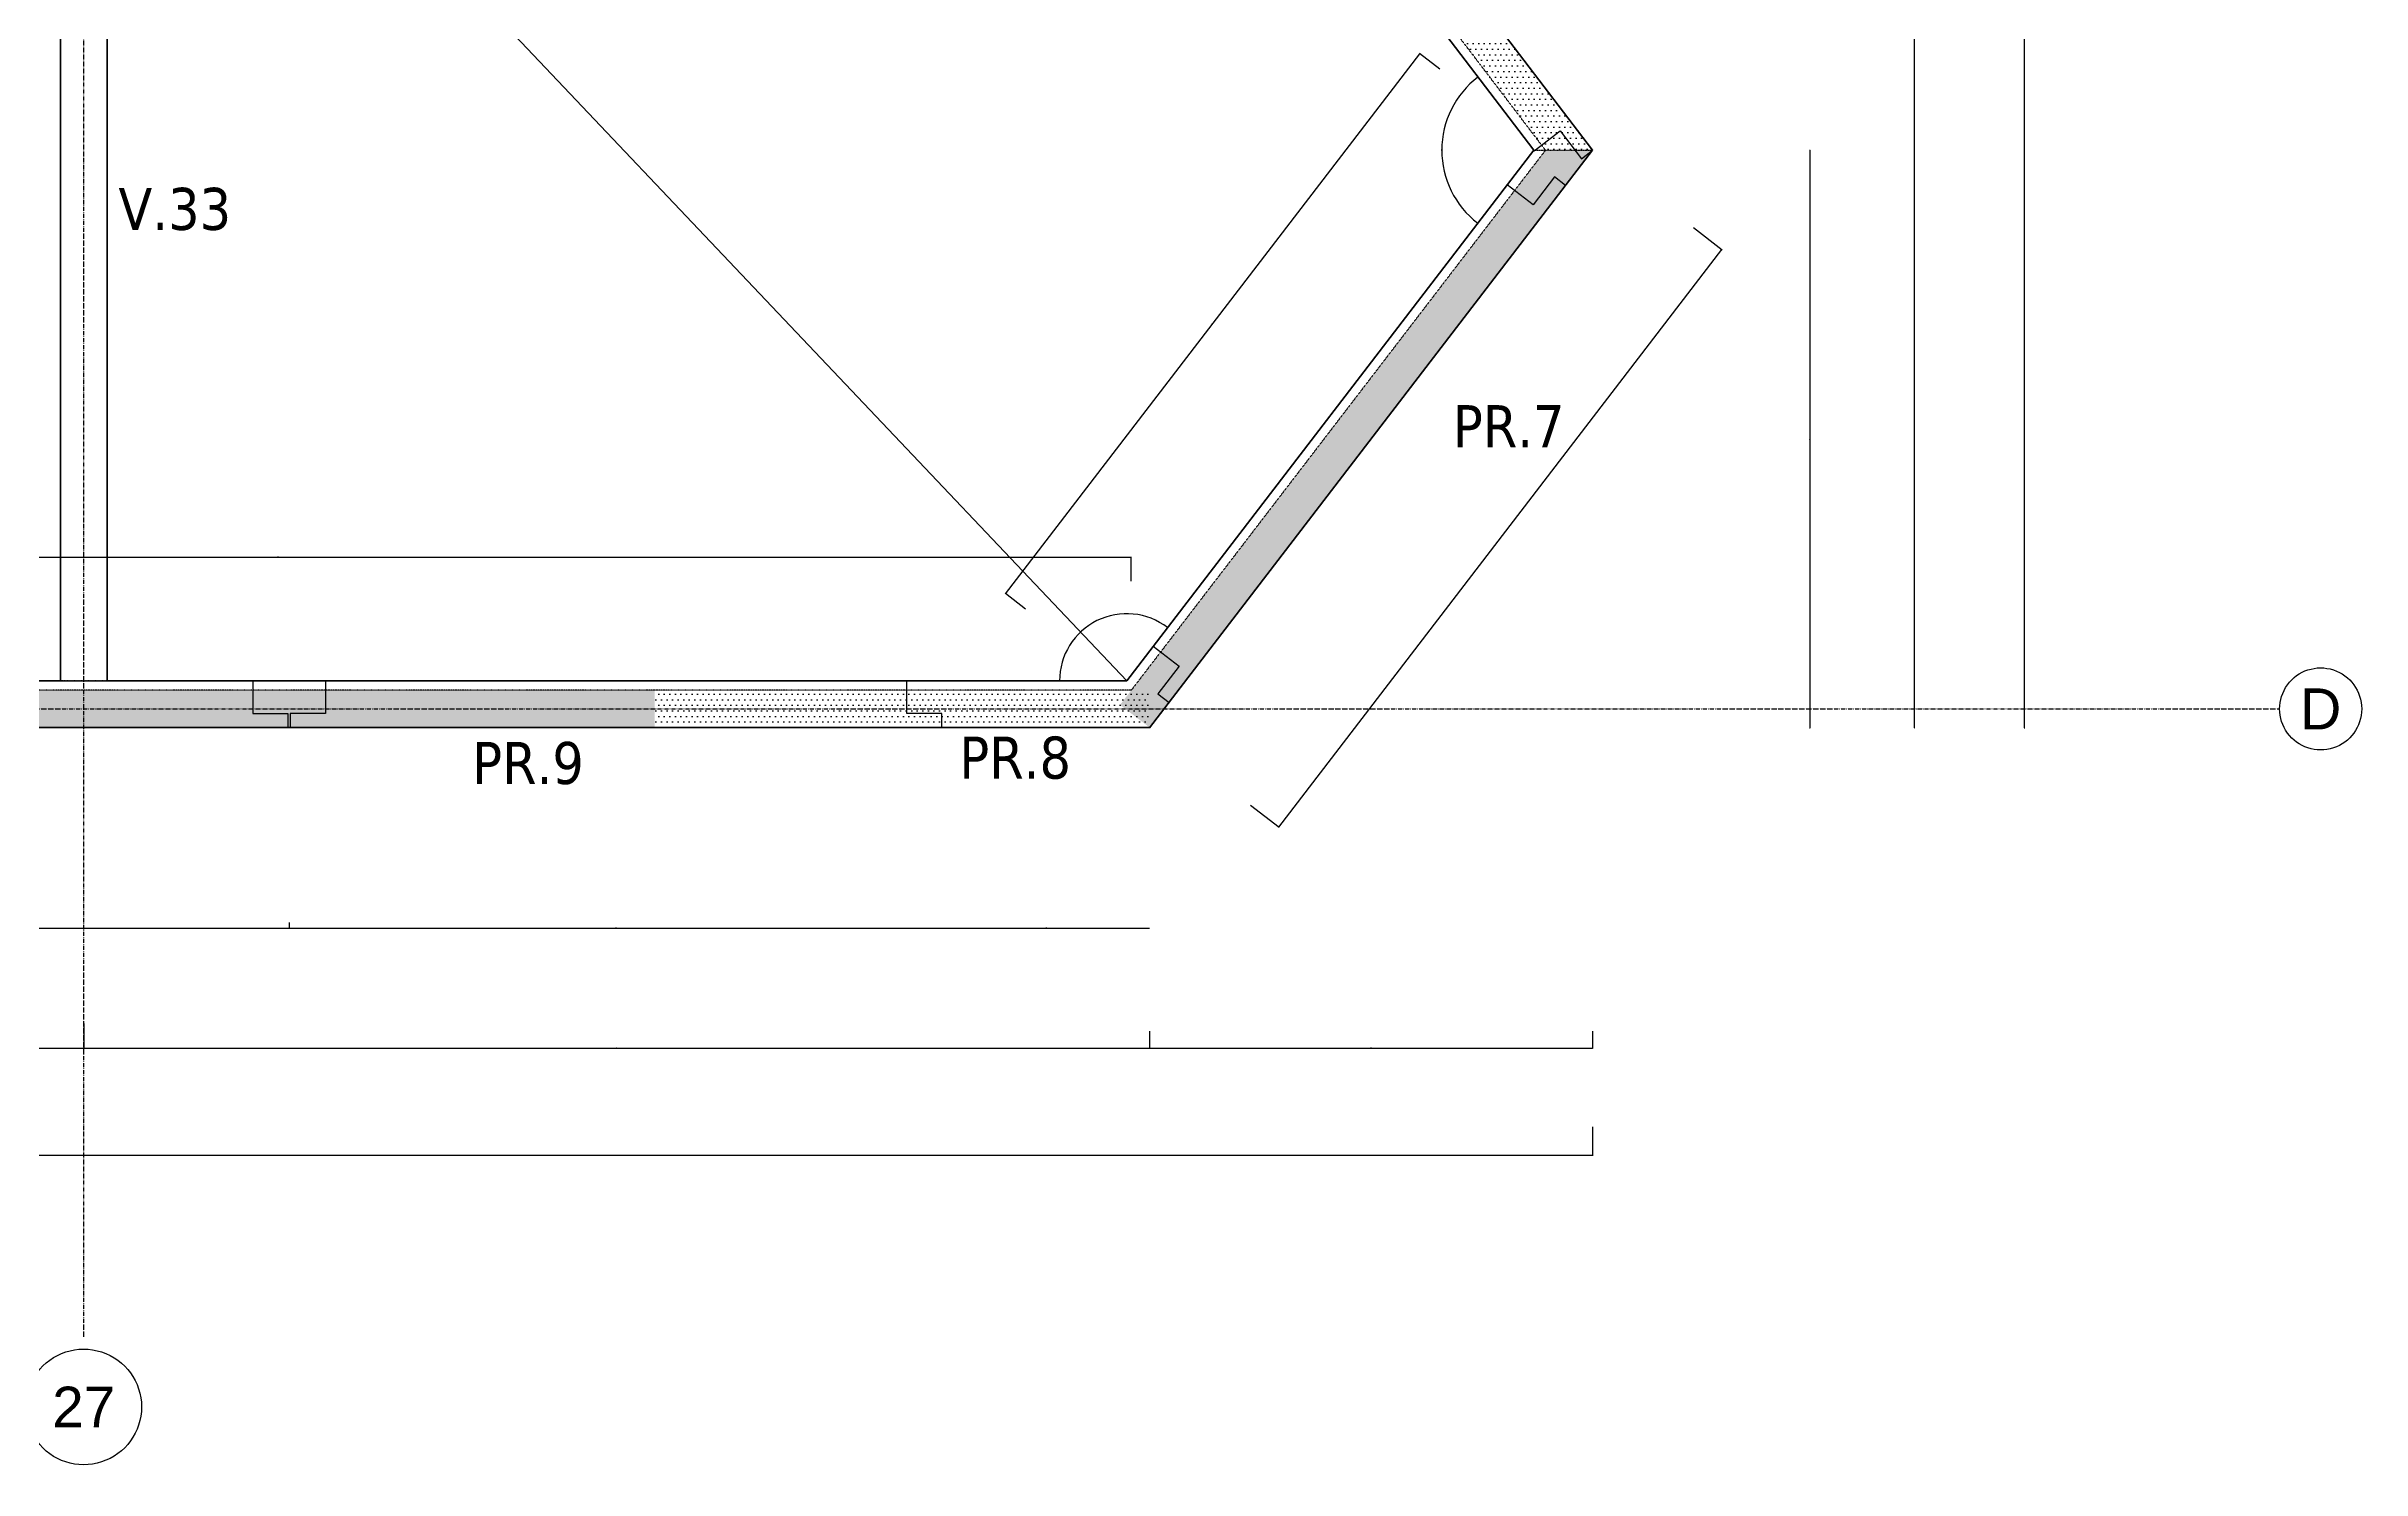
# Model space of a CAD drawing. Extents: x -12912 to 27386, y 1818 to 8189.
# Drawn here: x 6950 to 7942, y 5566 to 6176 of the extents above; entities that cross this region are included whole.
import ezdxf
from ezdxf.enums import TextEntityAlignment as Align

# ---------------------------------------------------------------- set-up
doc = ezdxf.new("R2010")
doc.units = 0
doc.header["$MEASUREMENT"] = 0
for name, pattern in [('CACHE2', [4.7625, 3.175, -1.5875]), ('GrDotted', [0.4, 0.1, -0.1, 0.1, -0.1]), ('GrFeatureAxis', [0.85, 0.25, -0.2, 0.1, -0.2, 0.1]), ('STRICHPUNKT2_S11', [0.9, 0.7, -0.1, 0, -0.1])]:
    doc.linetypes.add(name, pattern=pattern)
doc.layers.get('0').update_dxf_attribs({"linetype": 'CONTINUOUS'})
doc.layers.get('DEFPOINTS').update_dxf_attribs({"linetype": 'CONTINUOUS'})
for name, color, linetype in [('préfa v', 2, 'CONTINUOUS'), ('STR_AXES_REPERE', 1, 'CONTINUOUS'), ('STR_COTATION', 1, 'CONTINUOUS'), ('STR_SURCH', 9, 'CACHE2'), ('STR_TXT_PR', 2, 'CONTINUOUS'), ('STR_TXT_V', 102, 'CONTINUOUS')]:
    doc.layers.add(name, color=color, linetype=linetype)
for name, color, linetype, lineweight in [('STR_AXES', 4, 'STRICHPUNKT2_S11', 25), ('STR_dob_dalles', 130, 'CONTINUOUS', 35), ('STR_VOILES', 6, 'CONTINUOUS', 70)]:
    doc.layers.add(name, color=color, linetype=linetype, lineweight=lineweight)
doc.styles.add('EPAIS', font='TAHOMA.TTF')
doc.styles.add('GrDimensions', font='simplex.shx')
doc.styles.add('GrGrid', font='ARIAL.TTF', dxfattribs={"height": 0.17})
doc.dimstyles.new('GrDimensions', dxfattribs={"dimtxt": 0.09, "dimasz": 0.05, "dimexe": 0.07, "dimexo": 0, "dimgap": 0.05, "dimtad": 1, "dimzin": 0, "dimdsep": 46, "dimtxsty": 'GrDimensions', "dimblk": 'ARCHTICK', "dimblk1": 'ARCHTICK', "dimblk2": 'ARCHTICK', "dimcen": 0.09, "dimadec": 0, "dimazin": 0, "dimtfac": 1, "dimtdec": 4, "dimtmove": 0, "dimatfit": 3, "dimldrblk": 'OPEN30', "dimfxl": 0, "dimtolj": 1, "dimtzin": 0, "dimarcsym": 0})
doc.dimstyles.new('nOVO', dxfattribs={"dimscale": 1.3, "dimtxt": 0.09, "dimasz": 0.05, "dimexe": 0.07, "dimexo": 0, "dimgap": 0.05, "dimtad": 1, "dimzin": 0, "dimdsep": 46, "dimtxsty": 'GrDimensions', "dimblk": 'ARCHTICK', "dimcen": 0.09, "dimadec": 0, "dimazin": 0, "dimtfac": 1, "dimtmove": 0, "dimatfit": 3, "dimldrblk": 'OPEN30', "dimfxl": 0, "dimtolj": 1, "dimtzin": 0, "dimarcsym": 0})
doc.dimstyles.new('Novo_MALKO', dxfattribs={"dimscale": 1.3, "dimtxt": 0.09, "dimasz": 0.05, "dimexe": 0.07, "dimexo": 0, "dimgap": 0.05, "dimtad": 1, "dimdec": 0, "dimlfac": 100, "dimzin": 0, "dimdsep": 46, "dimtxsty": 'GrDimensions', "dimblk": 'ARCHTICK', "dimcen": 0.09, "dimadec": 0, "dimazin": 0, "dimtfac": 1, "dimtdec": 0, "dimtmove": 0, "dimatfit": 3, "dimldrblk": 'OPEN30', "dimfxl": 0, "dimtolj": 1, "dimtzin": 0, "dimarcsym": 0})
pattern_1 = [(0, (5243.0074, 5883.9378), (1.190625, 2.38125), [0, -2.38125])]

# ---------------------------------------------------------------- blocks, each defined once
blk = doc.blocks.new('_ArchTick')
at = {"color": 0, "linetype": 'ByBlock', "const_width": 0.15}
blk.add_lwpolyline([(-0.5, -0.5), (0.5, 0.5)], dxfattribs=at)
blk = doc.blocks.new('*D266')
at = {"layer": 'DEFPOINTS', "color": 0, "linetype": 'Continuous'}
for p in [(6683.54, 5950.75), (7414.72, 5956.91), (7414.72, 5946.56)]:
    blk.add_point(p, dxfattribs=at)
at = {"layer": 'STR_COTATION', "color": 0, "linetype": 'Continuous', "lineweight": -2}
for p, q in [((6683.54, 5950.75), (6683.54, 5957)), ((6683.54, 5956.91), (7414.72, 5956.91)), ((7414.72, 5946.56), (7414.72, 5957))]:
    blk.add_line(p, q, dxfattribs=at)
at = {"layer": 'STR_COTATION', "color": 0, "linetype": 'Continuous', "lineweight": -2, "xscale": 0.065, "yscale": 0.065, "zscale": 0.065, "rotation": 180}
blk.add_blockref('_ArchTick', (6683.54, 5956.91), dxfattribs=at)
at = {"layer": 'STR_COTATION', "color": 0, "linetype": 'Continuous', "lineweight": -2, "xscale": 0.065, "yscale": 0.065, "zscale": 0.065}
blk.add_blockref('_ArchTick', (7414.72, 5956.91), dxfattribs=at)
at = {"layer": 'STR_COTATION', "color": 0, "linetype": 'Continuous', "lineweight": -3, "insert": (7049.13, 5957.03), "char_height": 0.117, "attachment_point": 5, "style": 'GrDimensions'}
blk.add_mtext('\\A1;731.18', dxfattribs=at)
blk = doc.blocks.new('_Open30')
at = {"color": 0, "linetype": 'ByBlock', "lineweight": -2}
for p, q in [((-1, 0), (0, 0)), ((0, 0), (-1, 0)), ((0, 0), (-1, 0))]:
    blk.add_line(p, q, dxfattribs=at)
blk = doc.blocks.new('*D268')
at = {"layer": 'DEFPOINTS', "color": 0, "linetype": 'Continuous'}
for p in [(7538.27, 6172.51), (7546.83, 6165.95), (7369.42, 5934.67)]:
    blk.add_point(p, dxfattribs=at)
at = {"layer": 'STR_COTATION', "color": 0, "linetype": 'Continuous', "lineweight": -2}
for p, q in [((7360.86, 5941.23), (7538.27, 6172.51)), ((7546.83, 6165.95), (7538.2, 6172.57)), ((7369.42, 5934.67), (7360.79, 5941.28))]:
    blk.add_line(p, q, dxfattribs=at)
at = {"layer": 'STR_COTATION', "color": 0, "linetype": 'Continuous', "lineweight": -2, "xscale": 0.065, "yscale": 0.065, "zscale": 0.065}
for p, rotation in [((7538.27, 6172.51), 52.50930628492602), ((7360.86, 5941.23), 232.509306284926)]:
    blk.add_blockref('_ArchTick', p, dxfattribs=dict(at, rotation=rotation))
at = {"layer": 'STR_COTATION', "color": 0, "linetype": 'Continuous', "lineweight": -3, "insert": (7449.47, 6056.94), "char_height": 0.117, "attachment_point": 5, "rotation": 52.50931, "style": 'GrDimensions'}
blk.add_mtext('\\A1;291.49', dxfattribs=at)
blk = doc.blocks.new('*D479')
at = {"layer": 'DEFPOINTS', "color": 0, "linetype": 'Continuous'}
for p in [(6774.01, 5797.96), (7054.01, 5800.46), (7054.01, 5797.96)]:
    blk.add_point(p, dxfattribs=at)
at = {"layer": 'STR_COTATION', "color": 0, "linetype": 'Continuous', "lineweight": -2}
for p, q in [((6774.01, 5797.96), (6774.01, 5798.05)), ((6774.01, 5797.96), (7054.01, 5797.96)), ((7054.01, 5800.46), (7054.01, 5797.87))]:
    blk.add_line(p, q, dxfattribs=at)
at = {"layer": 'STR_COTATION', "color": 0, "linetype": 'Continuous', "lineweight": -2, "xscale": 0.065, "yscale": 0.065, "zscale": 0.065, "rotation": 180}
blk.add_blockref('_ArchTick', (6774.01, 5797.96), dxfattribs=at)
at = {"layer": 'STR_COTATION', "color": 0, "linetype": 'Continuous', "lineweight": -2, "xscale": 0.065, "yscale": 0.065, "zscale": 0.065}
blk.add_blockref('_ArchTick', (7054.01, 5797.96), dxfattribs=at)
at = {"layer": 'STR_COTATION', "color": 0, "linetype": 'Continuous', "lineweight": -3, "insert": (6914.01, 5798.08), "char_height": 0.117, "attachment_point": 5, "style": 'GrDimensions'}
blk.add_mtext('\\A1;280.00', dxfattribs=at)
blk = doc.blocks.new('*D480')
at = {"layer": 'DEFPOINTS', "color": 0, "linetype": 'Continuous'}
for p in [(7054.01, 5800.46), (7334.01, 5797.96), (7334.01, 5797.96)]:
    blk.add_point(p, dxfattribs=at)
at = {"layer": 'STR_COTATION', "color": 0, "linetype": 'Continuous', "lineweight": -2}
for p, q in [((7054.01, 5800.46), (7054.01, 5797.87)), ((7054.01, 5797.96), (7334.01, 5797.96)), ((7334.01, 5797.96), (7334.01, 5798.05))]:
    blk.add_line(p, q, dxfattribs=at)
at = {"layer": 'STR_COTATION', "color": 0, "linetype": 'Continuous', "lineweight": -2, "xscale": 0.065, "yscale": 0.065, "zscale": 0.065, "rotation": 180}
blk.add_blockref('_ArchTick', (7054.01, 5797.96), dxfattribs=at)
at = {"layer": 'STR_COTATION', "color": 0, "linetype": 'Continuous', "lineweight": -2, "xscale": 0.065, "yscale": 0.065, "zscale": 0.065}
blk.add_blockref('_ArchTick', (7334.01, 5797.96), dxfattribs=at)
at = {"layer": 'STR_COTATION', "color": 0, "linetype": 'Continuous', "lineweight": -3, "insert": (7194.01, 5798.08), "char_height": 0.117, "attachment_point": 5, "style": 'GrDimensions'}
blk.add_mtext('\\A1;280.00', dxfattribs=at)
blk = doc.blocks.new('*D481')
at = {"layer": 'DEFPOINTS', "color": 0, "linetype": 'Continuous'}
for p in [(7655.47, 6098.03), (7667.72, 6088.63), (7465.73, 5850.67)]:
    blk.add_point(p, dxfattribs=at)
at = {"layer": 'STR_COTATION', "color": 0, "linetype": 'Continuous', "lineweight": -2}
for p, q in [((7655.47, 6098.03), (7667.79, 6088.58)), ((7477.98, 5841.28), (7667.72, 6088.63)), ((7465.73, 5850.67), (7478.05, 5841.22))]:
    blk.add_line(p, q, dxfattribs=at)
at = {"layer": 'STR_COTATION', "color": 0, "linetype": 'Continuous', "lineweight": -2, "xscale": 0.065, "yscale": 0.065, "zscale": 0.065}
for p, rotation in [((7667.72, 6088.63), 52.50930628492602), ((7477.98, 5841.28), 232.509306284926)]:
    blk.add_blockref('_ArchTick', p, dxfattribs=dict(at, rotation=rotation))
at = {"layer": 'STR_COTATION', "color": 0, "linetype": 'Continuous', "lineweight": -3, "insert": (7572.75, 5965.03), "char_height": 0.117, "attachment_point": 5, "rotation": 52.50931, "style": 'GrDimensions'}
blk.add_mtext('\\A1;311.75', dxfattribs=at)
blk = doc.blocks.new('*D505')
at = {"layer": 'DEFPOINTS', "color": 0, "linetype": 'Continuous'}
for p in [(7440.57, 6323.44), (7549.55, 6143.13), (7583.03, 6136.54), (7587.09, 6131.2), (7412.75, 5903.92)]:
    blk.add_point(p, dxfattribs=at)
at = {"layer": 'STR_COTATION', "color": 0, "linetype": 'Continuous', "lineweight": -2}
blk.add_arc((7587.09, 6131.21), 39.39, 127.31534, 232.50931, dxfattribs=at)
at = {"layer": 'STR_COTATION', "color": 0, "linetype": 'Continuous', "lineweight": -2, "xscale": 0.065, "yscale": 0.065, "zscale": 0.065}
for p, rotation in [((7563.21, 6162.54), 37.31534216124903), ((7563.12, 6099.95), 322.5093062849545)]:
    blk.add_blockref('_ArchTick', p, dxfattribs=dict(at, rotation=rotation))
at = {"layer": 'STR_COTATION', "color": 0, "linetype": 'Continuous', "lineweight": -3, "insert": (7547.58, 6131.27), "char_height": 0.117, "attachment_point": 5, "rotation": 89.91232, "style": 'GrDimensions'}
blk.add_mtext('\\A1;105°', dxfattribs=at)
blk = doc.blocks.new('*D506')
at = {"layer": 'DEFPOINTS', "color": 0, "linetype": 'Continuous'}
for p in [(7587.09, 6131.2), (7410.24, 5932.58), (7334.01, 5903.92), (7412.75, 5903.92), (7412.75, 5903.92)]:
    blk.add_point(p, dxfattribs=at)
at = {"layer": 'STR_COTATION', "color": 0, "linetype": 'Continuous', "lineweight": -2}
blk.add_arc((7412.75, 5903.92), 28.77, 52.50931, 180, dxfattribs=at)
at = {"layer": 'STR_COTATION', "color": 0, "linetype": 'Continuous', "lineweight": -2, "xscale": 0.065, "yscale": 0.065, "zscale": 0.065}
for p, rotation in [((7430.26, 5926.74), 322.5093062849547), ((7383.98, 5903.92), 269.9999999999993)]:
    blk.add_blockref('_ArchTick', p, dxfattribs=dict(at, rotation=rotation))
at = {"layer": 'STR_COTATION', "color": 0, "linetype": 'Continuous', "lineweight": -3, "insert": (7399.97, 5929.83), "char_height": 0.117, "attachment_point": 5, "rotation": 26.25465, "style": 'GrDimensions'}
blk.add_mtext('\\A1;127°', dxfattribs=at)
blk = doc.blocks.new('*D548')
at = {"layer": 'DEFPOINTS', "color": 0, "linetype": 'Continuous'}
for p in [(6634.01, 5757.98), (6966.01, 5757.18), (6966.01, 5746.58)]:
    blk.add_point(p, dxfattribs=at)
at = {"layer": 'STR_COTATION', "color": 0, "linetype": 'Continuous', "lineweight": -2}
for p, q in [((6634.01, 5757.98), (6634.01, 5746.49)), ((6966.01, 5757.18), (6966.01, 5746.49)), ((6634.01, 5746.58), (6966.01, 5746.58))]:
    blk.add_line(p, q, dxfattribs=at)
at = {"layer": 'STR_COTATION', "color": 0, "linetype": 'Continuous', "lineweight": -2, "xscale": 0.065, "yscale": 0.065, "zscale": 0.065, "rotation": 180}
blk.add_blockref('_ArchTick', (6634.01, 5746.58), dxfattribs=at)
at = {"layer": 'STR_COTATION', "color": 0, "linetype": 'Continuous', "lineweight": -2, "xscale": 0.065, "yscale": 0.065, "zscale": 0.065}
blk.add_blockref('_ArchTick', (6966.01, 5746.58), dxfattribs=at)
at = {"layer": 'STR_COTATION', "color": 0, "linetype": 'Continuous', "lineweight": -3, "insert": (6800.01, 5746.7), "char_height": 0.117, "attachment_point": 5, "style": 'GrDimensions'}
blk.add_mtext('\\A1;332.00', dxfattribs=at)
blk = doc.blocks.new('*D598')
at = {"layer": 'DEFPOINTS', "color": 0, "linetype": 'Continuous'}
for p in [(7334.01, 5797.96), (7422.53, 5797.96), (7422.53, 5797.96)]:
    blk.add_point(p, dxfattribs=at)
at = {"layer": 'STR_COTATION', "color": 0, "linetype": 'Continuous', "lineweight": -2}
for p, q in [((7334.01, 5797.96), (7334.01, 5798.05)), ((7334.01, 5797.96), (7422.53, 5797.96)), ((7422.53, 5797.96), (7422.53, 5798.05))]:
    blk.add_line(p, q, dxfattribs=at)
at = {"layer": 'STR_COTATION', "color": 0, "linetype": 'Continuous', "lineweight": -2, "xscale": 0.065, "yscale": 0.065, "zscale": 0.065, "rotation": 180}
blk.add_blockref('_ArchTick', (7334.01, 5797.96), dxfattribs=at)
at = {"layer": 'STR_COTATION', "color": 0, "linetype": 'Continuous', "lineweight": -2, "xscale": 0.065, "yscale": 0.065, "zscale": 0.065}
blk.add_blockref('_ArchTick', (7422.53, 5797.96), dxfattribs=at)
at = {"layer": 'STR_COTATION', "color": 0, "linetype": 'Continuous', "lineweight": -3, "insert": (7378.27, 5798.08), "char_height": 0.117, "attachment_point": 5, "style": 'GrDimensions'}
blk.add_mtext('\\A1;88.52', dxfattribs=at)
blk = doc.blocks.new('*D599')
at = {"layer": 'DEFPOINTS', "color": 0, "linetype": 'Continuous'}
for p in [(6966.01, 5746.58), (7422.53, 5746.58), (7422.53, 5746.58)]:
    blk.add_point(p, dxfattribs=at)
at = {"layer": 'STR_COTATION', "color": 0, "linetype": 'Continuous', "lineweight": -2}
for p, q in [((6966.01, 5746.58), (6966.01, 5746.67)), ((6966.01, 5746.58), (7422.53, 5746.58)), ((7422.53, 5746.58), (7422.53, 5746.67))]:
    blk.add_line(p, q, dxfattribs=at)
at = {"layer": 'STR_COTATION', "color": 0, "linetype": 'Continuous', "lineweight": -2, "xscale": 0.065, "yscale": 0.065, "zscale": 0.065, "rotation": 180}
blk.add_blockref('_ArchTick', (6966.01, 5746.58), dxfattribs=at)
at = {"layer": 'STR_COTATION', "color": 0, "linetype": 'Continuous', "lineweight": -2, "xscale": 0.065, "yscale": 0.065, "zscale": 0.065}
blk.add_blockref('_ArchTick', (7422.53, 5746.58), dxfattribs=at)
at = {"layer": 'STR_COTATION', "color": 0, "linetype": 'Continuous', "lineweight": -3, "insert": (7194.27, 5746.7), "char_height": 0.117, "attachment_point": 5, "style": 'GrDimensions'}
blk.add_mtext('\\A1;456.52', dxfattribs=at)
blk = doc.blocks.new('*D600')
at = {"layer": 'DEFPOINTS', "color": 0, "linetype": 'Continuous'}
for p in [(-1020.36, 5712.87), (7612.27, 5712.87), (-1020.36, 5700.61)]:
    blk.add_point(p, dxfattribs=at)
at = {"layer": 'STR_COTATION', "color": 0, "linetype": 'Continuous', "lineweight": -2}
for p, q in [((-1020.36, 5712.87), (-1020.36, 5700.52)), ((7612.27, 5712.87), (7612.27, 5700.52)), ((7612.27, 5700.61), (-1020.36, 5700.61))]:
    blk.add_line(p, q, dxfattribs=at)
at = {"layer": 'STR_COTATION', "color": 0, "linetype": 'Continuous', "lineweight": -2, "xscale": 0.065, "yscale": 0.065, "zscale": 0.065, "rotation": 180}
blk.add_blockref('_ArchTick', (-1020.36, 5700.61), dxfattribs=at)
at = {"layer": 'STR_COTATION', "color": 0, "linetype": 'Continuous', "lineweight": -2, "xscale": 0.065, "yscale": 0.065, "zscale": 0.065}
blk.add_blockref('_ArchTick', (7612.27, 5700.61), dxfattribs=at)
at = {"layer": 'STR_COTATION', "color": 0, "linetype": 'Continuous', "lineweight": -3, "insert": (3295.95, 5700.74), "char_height": 0.117, "attachment_point": 5, "style": 'GrDimensions'}
blk.add_mtext('\\A1;8632.63', dxfattribs=at)
blk = doc.blocks.new('*D601')
at = {"layer": 'DEFPOINTS', "color": 0, "linetype": 'Continuous'}
for p in [(7422.53, 5753.95), (7612.27, 5753.95), (7612.27, 5746.58)]:
    blk.add_point(p, dxfattribs=at)
at = {"layer": 'STR_COTATION', "color": 0, "linetype": 'Continuous', "lineweight": -2}
for p, q in [((7422.53, 5753.95), (7422.53, 5746.49)), ((7612.27, 5753.95), (7612.27, 5746.49)), ((7422.53, 5746.58), (7612.27, 5746.58))]:
    blk.add_line(p, q, dxfattribs=at)
at = {"layer": 'STR_COTATION', "color": 0, "linetype": 'Continuous', "lineweight": -2, "xscale": 0.065, "yscale": 0.065, "zscale": 0.065, "rotation": 180}
blk.add_blockref('_ArchTick', (7422.53, 5746.58), dxfattribs=at)
at = {"layer": 'STR_COTATION', "color": 0, "linetype": 'Continuous', "lineweight": -2, "xscale": 0.065, "yscale": 0.065, "zscale": 0.065}
blk.add_blockref('_ArchTick', (7612.27, 5746.58), dxfattribs=at)
at = {"layer": 'STR_COTATION', "color": 0, "linetype": 'Continuous', "lineweight": -3, "insert": (7517.4, 5746.7), "char_height": 0.117, "attachment_point": 5, "style": 'GrDimensions'}
blk.add_mtext('\\A1;189.74', dxfattribs=at)
blk = doc.blocks.new('*D848')
at = {"layer": 'DEFPOINTS', "color": 0, "ltscale": 4.5}
for p in [(7733.33, 6499.91), (7750.23, 6499.91), (7750.23, 5891.91)]:
    blk.add_point(p, dxfattribs=at)
at = {"layer": 'STR_COTATION', "color": 0, "lineweight": -2, "ltscale": 4.5}
for p, q in [((7750.14, 6499.91), (7750.32, 6499.91)), ((7750.23, 5891.91), (7750.23, 6499.91)), ((7750.23, 5891.91), (7750.14, 5891.91))]:
    blk.add_line(p, q, dxfattribs=at)
at = {"layer": 'STR_COTATION', "color": 0, "lineweight": -2, "ltscale": 4.5, "xscale": 0.065, "yscale": 0.065, "zscale": 0.065}
for p, rotation in [((7750.23, 6499.91), 90), ((7750.23, 5891.91), 270)]:
    blk.add_blockref('_ArchTick', p, dxfattribs=dict(at, rotation=rotation))
at = {"layer": 'STR_COTATION', "color": 0, "ltscale": 4.5, "insert": (7750.11, 6195.91), "char_height": 0.117, "attachment_point": 5, "rotation": 90, "style": 'GrDimensions'}
blk.add_mtext('\\A1;608.00', dxfattribs=at)
blk = doc.blocks.new('*D851')
at = {"layer": 'DEFPOINTS', "color": 0, "ltscale": 4.5}
for p in [(7428.75, 5891.91), (7750.23, 5891.91), (7422.53, 5883.81)]:
    blk.add_point(p, dxfattribs=at)
at = {"layer": 'STR_COTATION', "color": 0, "lineweight": -2, "ltscale": 4.5}
for p, q in [((7750.14, 5891.91), (7750.32, 5891.91)), ((7750.23, 5883.81), (7750.23, 5891.91)), ((7750.14, 5883.81), (7750.32, 5883.81))]:
    blk.add_line(p, q, dxfattribs=at)
at = {"layer": 'STR_COTATION', "color": 0, "lineweight": -2, "ltscale": 4.5, "xscale": 0.065, "yscale": 0.065, "zscale": 0.065}
for p, rotation in [((7750.23, 5891.91), 90), ((7750.23, 5883.81), 270)]:
    blk.add_blockref('_ArchTick', p, dxfattribs=dict(at, rotation=rotation))
at = {"layer": 'STR_COTATION', "color": 0, "ltscale": 4.5, "insert": (7750.11, 5887.86), "char_height": 0.117, "attachment_point": 5, "rotation": 90, "style": 'GrDimensions'}
blk.add_mtext('\\A1;811', dxfattribs=at)
blk = doc.blocks.new('*D854')
at = {"layer": 'DEFPOINTS', "color": 0, "ltscale": 4.5}
for p in [(7612.27, 6131.17), (7422.53, 5883.81), (7705.36, 5883.81)]:
    blk.add_point(p, dxfattribs=at)
at = {"layer": 'STR_COTATION', "color": 0, "lineweight": -2, "ltscale": 4.5}
for p, q in [((7705.27, 6131.17), (7705.45, 6131.17)), ((7705.36, 6131.17), (7705.36, 5883.81)), ((7705.27, 5883.81), (7705.45, 5883.81))]:
    blk.add_line(p, q, dxfattribs=at)
at = {"layer": 'STR_COTATION', "color": 0, "lineweight": -2, "ltscale": 4.5, "xscale": 0.065, "yscale": 0.065, "zscale": 0.065}
for p, rotation in [((7705.36, 6131.17), 90), ((7705.36, 5883.81), 270)]:
    blk.add_blockref('_ArchTick', p, dxfattribs=dict(at, rotation=rotation))
at = {"layer": 'STR_COTATION', "color": 0, "ltscale": 4.5, "insert": (7705.24, 6007.49), "char_height": 0.117, "attachment_point": 5, "rotation": 90, "style": 'GrDimensions'}
blk.add_mtext('\\A1;247.36', dxfattribs=at)
blk = doc.blocks.new('*D855')
at = {"layer": 'DEFPOINTS', "color": 0, "ltscale": 4.5}
for p in [(5803.02, 7664.56), (7797.32, 7664.56), (7422.53, 5883.81)]:
    blk.add_point(p, dxfattribs=at)
at = {"layer": 'STR_COTATION', "color": 0, "lineweight": -2, "ltscale": 4.5}
for p, q in [((7797.22, 7664.56), (7797.41, 7664.56)), ((7797.32, 5883.81), (7797.32, 7664.56)), ((7797.22, 5883.81), (7797.41, 5883.81))]:
    blk.add_line(p, q, dxfattribs=at)
at = {"layer": 'STR_COTATION', "color": 0, "lineweight": -2, "ltscale": 4.5, "xscale": 0.065, "yscale": 0.065, "zscale": 0.065}
for p, rotation in [((7797.32, 7664.56), 90), ((7797.32, 5883.81), 270)]:
    blk.add_blockref('_ArchTick', p, dxfattribs=dict(at, rotation=rotation))
at = {"layer": 'STR_COTATION', "color": 0, "ltscale": 4.5, "insert": (7797.19, 6774.18), "char_height": 0.117, "attachment_point": 5, "rotation": 90, "style": 'GrDimensions'}
blk.add_mtext('\\A1;1780.75', dxfattribs=at)

msp = doc.modelspace()

# ---------------------------------------------------------------- hatches: boundary and pattern name
at = {"layer": 'STR_SURCH', "linetype": 'Continuous'}
h = msp.add_hatch(dxfattribs=at)
h.set_pattern_fill('DOTS', color=256, scale=1.5, style=0)
h.set_pattern_definition(pattern_1)
h.paths.add_polyline_path([(7612.271, 6131.166), (7505.768, 6270.892), (7493.043, 6261.193), (7592.13, 6131.196)])
h = msp.add_hatch(dxfattribs=at)
h.set_pattern_fill('DOTS', color=256, scale=1.5, style=0)
h.set_pattern_definition(pattern_1)
h.paths.add_polyline_path([(7422.612, 5883.914), (7612.271, 6131.166), (7592.13, 6131.196), (7409.917, 5893.652)])
h = msp.add_hatch(dxfattribs=at)
h.set_pattern_fill('DOTS', color=256, scale=1.5, style=0)
h.set_pattern_definition(pattern_1)
h.paths.add_polyline_path([(5838.325, 5883.914), (7210.626, 5883.914), (7210.626, 5899.914), (5838.325, 5899.914)])
h = msp.add_hatch(dxfattribs=at)
h.set_pattern_fill('DOTS', color=256, scale=1.5, style=0)
h.set_pattern_definition(pattern_1)
h.paths.add_polyline_path([(7210.626, 5899.914), (7210.626, 5883.914), (7422.612, 5883.914), (7422.612, 5899.914)])

# ---------------------------------------------------------------- linework, layer by layer
at = {"layer": 'préfa v'}
for points in [[(7587.272, 6130.971), (7598.407, 6139.458), (7607.5, 6127.528), (7612.271, 6131.166), (7443.141, 6353.057), (7438.369, 6349.42), (7447.462, 6337.49), (7436.328, 6329.004)], [(7424.144, 5918.775), (7435.252, 5910.255), (7426.123, 5898.353), (7430.884, 5894.701), (7600.692, 6116.074), (7595.931, 6119.726), (7586.802, 6107.824), (7575.694, 6116.345)], [(7038.507, 5903.914), (7038.507, 5889.914), (7053.507, 5889.914), (7053.507, 5883.914), (6774.507, 5883.914), (6774.507, 5889.914), (6789.507, 5889.914), (6789.507, 5903.914)], [(7069.507, 5903.914), (7069.507, 5889.914), (7054.507, 5889.914), (7054.507, 5883.914), (7333.507, 5883.914), (7333.507, 5889.914), (7318.507, 5889.914), (7318.507, 5903.914)]]:
    msp.add_lwpolyline(points, close=True, dxfattribs=at)
at = {"layer": 'STR_AXES', "linetype": 'GrFeatureAxis'}
for p, q in [((6966.007, 5622.963), (6966.007, 8022.963)), ((-1309.741, 5891.914), (7906.576, 5891.914))]:
    msp.add_line(p, q, dxfattribs=at)
at = {"layer": 'STR_AXES_REPERE', "linetype": 'Continuous'}
for centre, major_axis in [((7924.156, 5891.914), (12.431, 12.431)), ((6966.007, 5592.963), (17.515, 17.515))]:
    msp.add_ellipse(centre, major_axis=major_axis, ratio=1, start_param=5.497787143782136, end_param=11.78097245096172, dxfattribs=at)
at = {"layer": 'STR_dob_dalles', "linetype": 'Continuous', "lineweight": 35}
msp.add_line((7412.746, 5903.916), (6771.15, 6580.584), dxfattribs=at)
at = {"layer": 'STR_SURCH', "linetype": 'GrDotted'}
for p, q in [((7592.13, 6131.196), (7493.043, 6261.193)), ((7592.13, 6131.196), (7414.72, 5899.914)), ((7210.626, 5899.914), (6683.537, 5899.914)), ((7414.72, 5899.914), (7210.626, 5899.914)), ((7422.532, 5883.914), (7422.395, 5883.914))]:
    msp.add_line(p, q, dxfattribs=at)
at = {"layer": 'STR_SURCH', "linetype": 'GrDotted', "ltscale": 0.125}
msp.add_line((7587.091, 6131.204), (7592.13, 6131.196), dxfattribs=at)
at = {"layer": 'STR_SURCH', "linetype": 'GrDotted', "ltscale": 0.5}
for p, q in [((7592.13, 6131.196), (7612.271, 6131.166)), ((6976.009, 5903.916), (6956.006, 5903.916))]:
    msp.add_line(p, q, dxfattribs=at)
at = {"layer": 'STR_SURCH', "linetype": 'GrDotted', "ltscale": 0.003428}
msp.add_line((7422.395, 5883.914), (7422.532, 5883.914), dxfattribs=at)
at = {"layer": 'STR_SURCH', "linetype": 'GrDotted', "ltscale": 0.00432}
msp.add_line((7422.395, 5883.914), (7422.532, 5883.809), dxfattribs=at)
at = {"layer": 'STR_SURCH', "linetype": 'GrDotted'}
msp.add_line((7422.395, 5883.914), (7422.395, 5883.914), dxfattribs=at).dxf.unprotected_set("ltscale", 0)
at = {"layer": 'STR_SURCH', "linetype": 'GrDotted', "ltscale": 0.003314}
msp.add_line((7422.532, 5883.809), (7422.612, 5883.914), dxfattribs=at)
at = {"layer": 'STR_VOILES', "linetype": 'Continuous'}
for p, q in [((6956.006, 5903.916), (6956.007, 6373.81)), ((6976.01, 6373.81), (6976.009, 5903.916)), ((7505.768, 6270.892), (7612.271, 6131.166)), ((7587.091, 6131.204), (7489.86, 6258.767)), ((7412.746, 5903.916), (7587.091, 6131.204)), ((7612.271, 6131.166), (7422.532, 5883.809)), ((6774.007, 5903.916), (6956.006, 5903.916)), ((6976.009, 5903.916), (7054.007, 5903.916)), ((7054.007, 5903.916), (7334.007, 5903.916)), ((7334.007, 5903.916), (7412.746, 5903.916)), ((7054.007, 5883.914), (6774.007, 5883.914)), ((7334.007, 5883.914), (7054.007, 5883.914)), ((7422.395, 5883.914), (7334.007, 5883.914)), ((7422.532, 5883.809), (7422.395, 5883.914))]:
    msp.add_line(p, q, dxfattribs=at)

# ---------------------------------------------------------------- texts
at = {"layer": 'STR_AXES_REPERE', "linetype": 'Continuous', "style": 'GrGrid'}
for s, height, p in [('D', 17.58, (7924.156, 5891.914)), ('27', 17.3711, (6966.007, 5592.963))]:
    msp.add_text(s, height=height, dxfattribs=at).set_placement(p, align=Align.MIDDLE_CENTER)
at = {"layer": 'STR_TXT_PR', "ltscale": 4.5, "style": 'EPAIS'}
for s, p in [('PR.7', (7552.482, 6004.007)), ('PR.9', (7132.422, 5859.757)), ('PR.8', (7341.082, 5862.061))]:
    msp.add_text(s, height=18, dxfattribs=at).set_placement(p)
at = {"layer": 'STR_TXT_V', "ltscale": 4.5, "style": 'EPAIS'}
msp.add_text('V.33', height=18, dxfattribs=at).set_placement((6980.875, 6097.069))

# ---------------------------------------------------------------- dimensions: what is measured, and where the dimension line sits
at = {"layer": 'STR_COTATION', "ltscale": 4.5}
for base, p1, p2, dimstyle, picture, middle in [((7797.316, 7664.561), (7422.532, 5883.809), (5803.015, 7664.561), 'nOVO', '*D855', (7797.192, 6774.185)), ((7750.229, 6499.914), (7750.229, 5891.914), (7733.334, 6499.914), 'nOVO', '*D848', (7750.105, 6195.914)), ((7750.2287, 5891.9139), (7422.5317, 5883.8087), (7428.7489, 5891.9139), 'Novo_MALKO', '*D851', (7750.1052, 5887.8613))]:
    dim = msp.add_linear_dim(base=base, p1=p1, p2=p2, angle=90, dimstyle=dimstyle, dxfattribs=at)
    dim.commit()
    dim.dimension.update_dxf_attribs({"geometry": picture, "text_midpoint": middle})
at = {"layer": 'STR_COTATION', "linetype": 'Continuous', "lineweight": -3}
for base, line1, line2, override, picture, middle in [((7549.549, 6143.13), ((7440.571, 6323.436), (7583.029, 6136.538)), ((7412.746, 5903.916), (7587.091, 6131.204)), {"dimscale": 1.3, "dimtmove": 1}, '*D505', (7547.577, 6131.267)), ((7410.236, 5932.576), ((7412.746, 5903.916), (7587.091, 6131.204)), ((7334.007, 5903.916), (7412.746, 5903.916)), {"dimscale": 1.3, "dimdec": 0, "dimlfac": 100}, '*D506', (7399.965, 5929.828))]:
    dim = msp.add_angular_dim_2l(base=base, line1=line1, line2=line2, dimstyle='GrDimensions', override=override, dxfattribs=at)
    dim.commit()
    dim.dimension.update_dxf_attribs({"geometry": picture, "text_midpoint": middle})
for base, p1, p2, picture, middle in [((7538.27, 6172.511), (7369.416, 5934.666), (7546.825, 6165.948), '*D268', (7449.467, 6056.945)), ((7667.719, 6088.634), (7465.731, 5850.672), (7655.471, 6098.029), '*D481', (7572.751, 5965.03))]:
    dim = msp.add_linear_dim(base=base, p1=p1, p2=p2, angle=52.509306, dimstyle='GrDimensions', override={"dimscale": 1.3, "dimtmove": 1}, dxfattribs=at)
    dim.commit()
    dim.dimension.update_dxf_attribs({"geometry": picture, "text_midpoint": middle})
at = {"layer": 'STR_COTATION', "ltscale": 4.5}
dim = msp.add_linear_dim(base=(7705.359, 5883.809), p1=(7612.272, 6131.166), p2=(7422.532, 5883.809), angle=90, dimstyle='nOVO', override={"dimtmove": 1}, dxfattribs=at)
dim.commit()
dim.dimension.update_dxf_attribs({"geometry": '*D854', "text_midpoint": (7705.236, 6007.487)})
at = {"layer": 'STR_COTATION', "linetype": 'Continuous', "lineweight": -3}
for base, p1, p2, picture, middle in [((7414.72, 5956.905), (6683.537, 5950.747), (7414.72, 5946.564), '*D266', (7049.129, 5957.029)), ((7054.007, 5797.96), (6774.007, 5797.96), (7054.007, 5800.46), '*D479', (6914.007, 5798.084)), ((7334.007, 5797.96), (7054.007, 5800.46), (7334.007, 5797.96), '*D480', (7194.007, 5798.084)), ((7422.5317, 5797.9603), (7334.0074, 5797.9603), (7422.5317, 5797.9603), '*D598', (7378.2695, 5798.0838)), ((6966.007, 5746.577), (6634.007, 5757.978), (6966.007, 5757.185), '*D548', (6800.007, 5746.7)), ((7612.271, 5746.577), (7422.532, 5753.946), (7612.271, 5753.946), '*D601', (7517.402, 5746.7)), ((7422.5317, 5746.5765), (6966.0074, 5746.5765), (7422.5317, 5746.5765), '*D599', (7194.2695, 5746.7)), ((-1020.362, 5700.612), (7612.271, 5712.875), (-1020.362, 5712.875), '*D600', (3295.955, 5700.736))]:
    dim = msp.add_linear_dim(base=base, p1=p1, p2=p2, dimstyle='GrDimensions', override={"dimscale": 1.3, "dimtmove": 1}, dxfattribs=at)
    dim.commit()
    dim.dimension.update_dxf_attribs({"geometry": picture, "text_midpoint": middle})

doc.saveas('drawing.dxf')
